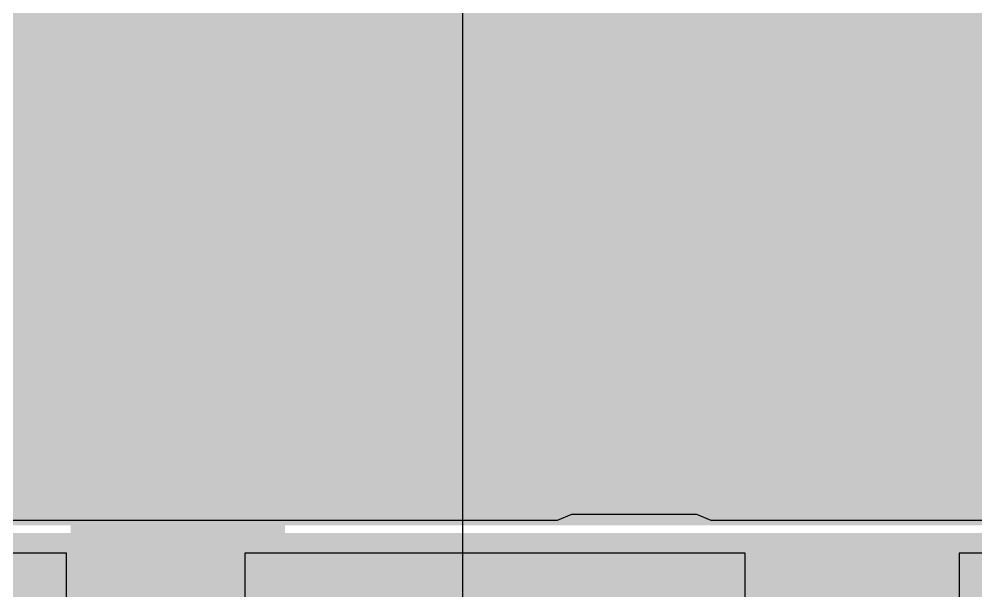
# Model space of a CAD drawing. Header units: inches. Extents: x -6 to 283, y -12 to 154.
# Drawn here: x 36.56 to 38.261, y -3.287 to -2.269 of the extents above; entities that cross this region are included whole.
import ezdxf

# ---------------------------------------------------------------- set-up
doc = ezdxf.new("R2010")
doc.units = ezdxf.units.IN
for name, color, linetype in [('Bottom Layer', 5, 'Continuous'), ('Bottom Solder', 6, 'Continuous'), ('PWR-1', 156, 'Continuous'), ('Signal L1', 76, 'Continuous'), ('Top Layer', 1, 'Continuous'), ('Top Overlay', 2, 'Continuous'), ('Top Paste', 8, 'Continuous'), ('Top Solder', 216, 'Continuous')]:
    doc.layers.add(name, color=color, linetype=linetype)

# ---------------------------------------------------------------- blocks, each defined once
blk = doc.blocks.new('68_QFN__7_7__B_43')
at = {"layer": 'Bottom Layer'}
blk.add_hatch(color=5, dxfattribs=at).paths.add_polyline_path([(-2.81499945, 2.81499945), (2.81499945, 2.81499945), (2.81499945, -2.81499945), (-2.81499945, -2.81499945)])
at = {"layer": 'Bottom Solder'}
for points in [[(1.26160022, 3.93659995), (1.26160022, 2.93339901), (0.8384006599999999, 2.93339901), (0.8384006599999999, 3.93659995)], [(1.61159952, 3.93659995), (1.61159952, 2.93339901), (1.18839996, 2.93339901), (1.18839996, 3.93659995)], [(1.96159882, 3.93659995), (1.96159882, 2.93339901), (1.53839926, 2.93339901), (1.53839926, 3.93659995)], [(2.31160066, 3.93659995), (2.31160066, 2.93339901), (1.8884011, 2.93339901), (1.8884011, 3.93659995)], [(2.66159996, 3.93659995), (2.66159996, 2.93339901), (2.2384004, 2.93339901), (2.2384004, 3.93659995)], [(3.01159926, 3.93659995), (3.01159926, 2.93339901), (2.5883997, 2.93339901), (2.5883997, 3.93659995)], [(-2.91659945, 2.91659945), (2.91659945, 2.91659945), (2.91659945, -2.91659945), (-2.91659945, -2.91659945)]]:
    blk.add_hatch(color=6, dxfattribs=at).paths.add_polyline_path(points)
blk = doc.blocks.new('C___0402_437')
at = {"layer": 'Top Layer'}
for points in [[(-0.6985, -0.3175), (-0.6985, 0.3174999999999999), (-0.2413000000000001, 0.3175), (-0.2412999999999999, -0.3174999999999999)], [(0.2413000000000001, -0.3175), (0.2412999999999999, 0.3174999999999999), (0.6985, 0.3175), (0.6985, -0.3174999999999999)]]:
    blk.add_hatch(color=1, dxfattribs=at).paths.add_polyline_path(points)
at = {"layer": 'Top Paste'}
for points in [[(-0.6985, -0.3175), (-0.6985, 0.3174999999999999), (-0.2413000000000001, 0.3175), (-0.2412999999999999, -0.3174999999999999)], [(0.2413000000000001, -0.3175), (0.2412999999999999, 0.3174999999999999), (0.6985, 0.3175), (0.6985, -0.3174999999999999)]]:
    blk.add_hatch(color=8, dxfattribs=at).paths.add_polyline_path(points)
at = {"layer": 'Top Solder'}
for points in [[(-0.7584998799999999, -0.3774998800000001), (-0.7584998799999999, 0.3774998799999999), (-0.1813001200000001, 0.3774998800000001), (-0.1813001199999999, -0.3774998799999999)], [(0.1813001200000001, -0.3774998800000001), (0.1813001199999999, 0.3774998799999999), (0.7584998799999999, 0.3774998800000001), (0.7584998799999999, -0.3774998799999999)]]:
    blk.add_hatch(color=216, dxfattribs=at).paths.add_polyline_path(points)
at = {"layer": 'Top Overlay'}
for points in [[(-0.7874, -0.4064, 0.127, 0.127, 0), (-0.7874, 0.4064, 0.127, 0.127, 0)], [(-0.2794, 0.4064, 0.127, 0.127, 0), (-0.7874, 0.4064, 0.127, 0.127, 0)], [(0.7874, 0.4064, 0.127, 0.127, 0), (0.2794, 0.4064, 0.127, 0.127, 0)], [(0.7874, -0.4064, 0.127, 0.127, 0), (0.7874, 0.4064, 0.127, 0.127, 0)], [(-0.2794, -0.4064, 0.127, 0.127, 0), (-0.7874, -0.4064, 0.127, 0.127, 0)], [(0.7874, -0.4064, 0.127, 0.127, 0), (0.2794, -0.4064, 0.127, 0.127, 0)]]:
    blk.add_lwpolyline(points, format="xyseb", dxfattribs=at)
for points in [[(-0.8191499999999999, 0.4064, 0.0635, 0.0635, 1), (-0.7556499999999999, 0.4064, 0.0635, 0.0635, 1)], [(-0.8191499999999999, 0.4064, 0.0635, 0.0635, 1), (-0.7556499999999999, 0.4064, 0.0635, 0.0635, 1)], [(-0.31115, 0.4064, 0.0635, 0.0635, 1), (-0.24765, 0.4064, 0.0635, 0.0635, 1)], [(0.24765, 0.4064, 0.0635, 0.0635, 1), (0.31115, 0.4064, 0.0635, 0.0635, 1)], [(0.7556499999999999, 0.4064, 0.0635, 0.0635, 1), (0.8191499999999999, 0.4064, 0.0635, 0.0635, 1)], [(0.7556499999999999, 0.4064, 0.0635, 0.0635, 1), (0.8191499999999999, 0.4064, 0.0635, 0.0635, 1)], [(-0.8191499999999999, -0.4064, 0.0635, 0.0635, 1), (-0.7556499999999999, -0.4064, 0.0635, 0.0635, 1)], [(-0.8191499999999999, -0.4064, 0.0635, 0.0635, 1), (-0.7556499999999999, -0.4064, 0.0635, 0.0635, 1)], [(-0.31115, -0.4064, 0.0635, 0.0635, 1), (-0.24765, -0.4064, 0.0635, 0.0635, 1)], [(0.24765, -0.4064, 0.0635, 0.0635, 1), (0.31115, -0.4064, 0.0635, 0.0635, 1)], [(0.7556499999999999, -0.4064, 0.0635, 0.0635, 1), (0.8191499999999999, -0.4064, 0.0635, 0.0635, 1)], [(0.7556499999999999, -0.4064, 0.0635, 0.0635, 1), (0.8191499999999999, -0.4064, 0.0635, 0.0635, 1)]]:
    blk.add_lwpolyline(points, format="xyseb", close=True, dxfattribs=at)
blk = doc.blocks.new('C___0402_456')
at = {"layer": 'Top Layer'}
for points in [[(-0.6985, -0.3175), (-0.6985, 0.3174999999999999), (-0.2413000000000001, 0.3175), (-0.2412999999999999, -0.3174999999999999)], [(0.2413000000000001, -0.3175), (0.2412999999999999, 0.3174999999999999), (0.6985, 0.3175), (0.6985, -0.3174999999999999)]]:
    blk.add_hatch(color=1, dxfattribs=at).paths.add_polyline_path(points)
at = {"layer": 'Top Paste'}
for points in [[(-0.6985, -0.3175), (-0.6985, 0.3174999999999999), (-0.2413000000000001, 0.3175), (-0.2412999999999999, -0.3174999999999999)], [(0.2413000000000001, -0.3175), (0.2412999999999999, 0.3174999999999999), (0.6985, 0.3175), (0.6985, -0.3174999999999999)]]:
    blk.add_hatch(color=8, dxfattribs=at).paths.add_polyline_path(points)
at = {"layer": 'Top Solder'}
for points in [[(-0.7584998799999999, -0.3774998800000001), (-0.7584998799999999, 0.3774998799999999), (-0.1813001200000001, 0.3774998800000001), (-0.1813001199999999, -0.3774998799999999)], [(0.1813001200000001, -0.3774998800000001), (0.1813001199999999, 0.3774998799999999), (0.7584998799999999, 0.3774998800000001), (0.7584998799999999, -0.3774998799999999)]]:
    blk.add_hatch(color=216, dxfattribs=at).paths.add_polyline_path(points)
at = {"layer": 'Top Overlay'}
for points in [[(-0.7874, -0.4064, 0.127, 0.127, 0), (-0.7874, 0.4064, 0.127, 0.127, 0)], [(-0.2794, 0.4064, 0.127, 0.127, 0), (-0.7874, 0.4064, 0.127, 0.127, 0)], [(0.7874, 0.4064, 0.127, 0.127, 0), (0.2794, 0.4064, 0.127, 0.127, 0)], [(0.7874, -0.4064, 0.127, 0.127, 0), (0.7874, 0.4064, 0.127, 0.127, 0)], [(-0.2794, -0.4064, 0.127, 0.127, 0), (-0.7874, -0.4064, 0.127, 0.127, 0)], [(0.7874, -0.4064, 0.127, 0.127, 0), (0.2794, -0.4064, 0.127, 0.127, 0)]]:
    blk.add_lwpolyline(points, format="xyseb", dxfattribs=at)
for points in [[(-0.8191499999999999, 0.4064, 0.0635, 0.0635, 1), (-0.7556499999999999, 0.4064, 0.0635, 0.0635, 1)], [(-0.8191499999999999, 0.4064, 0.0635, 0.0635, 1), (-0.7556499999999999, 0.4064, 0.0635, 0.0635, 1)], [(-0.31115, 0.4064, 0.0635, 0.0635, 1), (-0.24765, 0.4064, 0.0635, 0.0635, 1)], [(0.24765, 0.4064, 0.0635, 0.0635, 1), (0.31115, 0.4064, 0.0635, 0.0635, 1)], [(0.7556499999999999, 0.4064, 0.0635, 0.0635, 1), (0.8191499999999999, 0.4064, 0.0635, 0.0635, 1)], [(0.7556499999999999, 0.4064, 0.0635, 0.0635, 1), (0.8191499999999999, 0.4064, 0.0635, 0.0635, 1)], [(-0.8191499999999999, -0.4064, 0.0635, 0.0635, 1), (-0.7556499999999999, -0.4064, 0.0635, 0.0635, 1)], [(-0.8191499999999999, -0.4064, 0.0635, 0.0635, 1), (-0.7556499999999999, -0.4064, 0.0635, 0.0635, 1)], [(-0.31115, -0.4064, 0.0635, 0.0635, 1), (-0.24765, -0.4064, 0.0635, 0.0635, 1)], [(0.24765, -0.4064, 0.0635, 0.0635, 1), (0.31115, -0.4064, 0.0635, 0.0635, 1)], [(0.7556499999999999, -0.4064, 0.0635, 0.0635, 1), (0.8191499999999999, -0.4064, 0.0635, 0.0635, 1)], [(0.7556499999999999, -0.4064, 0.0635, 0.0635, 1), (0.8191499999999999, -0.4064, 0.0635, 0.0635, 1)]]:
    blk.add_lwpolyline(points, format="xyseb", close=True, dxfattribs=at)
blk = doc.blocks.new('C___0402_458')
at = {"layer": 'Top Layer'}
for points in [[(-0.6985, -0.3175), (-0.6985, 0.3174999999999999), (-0.2413000000000001, 0.3175), (-0.2412999999999999, -0.3174999999999999)], [(0.2413000000000001, -0.3175), (0.2412999999999999, 0.3174999999999999), (0.6985, 0.3175), (0.6985, -0.3174999999999999)]]:
    blk.add_hatch(color=1, dxfattribs=at).paths.add_polyline_path(points)
at = {"layer": 'Top Paste'}
for points in [[(-0.6985, -0.3175), (-0.6985, 0.3174999999999999), (-0.2413000000000001, 0.3175), (-0.2412999999999999, -0.3174999999999999)], [(0.2413000000000001, -0.3175), (0.2412999999999999, 0.3174999999999999), (0.6985, 0.3175), (0.6985, -0.3174999999999999)]]:
    blk.add_hatch(color=8, dxfattribs=at).paths.add_polyline_path(points)
at = {"layer": 'Top Solder'}
for points in [[(-0.7584998799999999, -0.3774998800000001), (-0.7584998799999999, 0.3774998799999999), (-0.1813001200000001, 0.3774998800000001), (-0.1813001199999999, -0.3774998799999999)], [(0.1813001200000001, -0.3774998800000001), (0.1813001199999999, 0.3774998799999999), (0.7584998799999999, 0.3774998800000001), (0.7584998799999999, -0.3774998799999999)]]:
    blk.add_hatch(color=216, dxfattribs=at).paths.add_polyline_path(points)
at = {"layer": 'Top Overlay'}
for points in [[(-0.7874, -0.4064, 0.127, 0.127, 0), (-0.7874, 0.4064, 0.127, 0.127, 0)], [(-0.2794, 0.4064, 0.127, 0.127, 0), (-0.7874, 0.4064, 0.127, 0.127, 0)], [(0.7874, 0.4064, 0.127, 0.127, 0), (0.2794, 0.4064, 0.127, 0.127, 0)], [(0.7874, -0.4064, 0.127, 0.127, 0), (0.7874, 0.4064, 0.127, 0.127, 0)], [(-0.2794, -0.4064, 0.127, 0.127, 0), (-0.7874, -0.4064, 0.127, 0.127, 0)], [(0.7874, -0.4064, 0.127, 0.127, 0), (0.2794, -0.4064, 0.127, 0.127, 0)]]:
    blk.add_lwpolyline(points, format="xyseb", dxfattribs=at)
for points in [[(-0.8191499999999999, 0.4064, 0.0635, 0.0635, 1), (-0.7556499999999999, 0.4064, 0.0635, 0.0635, 1)], [(-0.8191499999999999, 0.4064, 0.0635, 0.0635, 1), (-0.7556499999999999, 0.4064, 0.0635, 0.0635, 1)], [(-0.31115, 0.4064, 0.0635, 0.0635, 1), (-0.24765, 0.4064, 0.0635, 0.0635, 1)], [(0.24765, 0.4064, 0.0635, 0.0635, 1), (0.31115, 0.4064, 0.0635, 0.0635, 1)], [(0.7556499999999999, 0.4064, 0.0635, 0.0635, 1), (0.8191499999999999, 0.4064, 0.0635, 0.0635, 1)], [(0.7556499999999999, 0.4064, 0.0635, 0.0635, 1), (0.8191499999999999, 0.4064, 0.0635, 0.0635, 1)], [(-0.8191499999999999, -0.4064, 0.0635, 0.0635, 1), (-0.7556499999999999, -0.4064, 0.0635, 0.0635, 1)], [(-0.8191499999999999, -0.4064, 0.0635, 0.0635, 1), (-0.7556499999999999, -0.4064, 0.0635, 0.0635, 1)], [(-0.31115, -0.4064, 0.0635, 0.0635, 1), (-0.24765, -0.4064, 0.0635, 0.0635, 1)], [(0.24765, -0.4064, 0.0635, 0.0635, 1), (0.31115, -0.4064, 0.0635, 0.0635, 1)], [(0.7556499999999999, -0.4064, 0.0635, 0.0635, 1), (0.8191499999999999, -0.4064, 0.0635, 0.0635, 1)], [(0.7556499999999999, -0.4064, 0.0635, 0.0635, 1), (0.8191499999999999, -0.4064, 0.0635, 0.0635, 1)]]:
    blk.add_lwpolyline(points, format="xyseb", close=True, dxfattribs=at)

msp = doc.modelspace()

# ---------------------------------------------------------------- linework, layer by layer
at = {"layer": 'Bottom Layer'}
for p, q in [((37.51697856, -3.16121034), (36.49424756, -3.16121034)), ((37.54224901999999, -3.150743), (37.51697856, -3.16121034)), ((37.76524832, -3.150743), (37.54224901999999, -3.150743)), ((37.79051878, -3.16121034), (37.76524832, -3.150743)), ((39.6169769, -3.16121034), (37.79051878, -3.16121034))]:
    msp.add_line(p, q, dxfattribs=at)
at = {"layer": 'PWR-1'}
msp.add_line((37.34896518, -3.531461059999999), (37.34896518, -0.8352662999999999), dxfattribs=at)
msp.add_lwpolyline([(36.84224788, -3.7532564, 0.3809999999999999, 0.3809999999999999, 0), (36.84224788, 4.16490912, 0.3809999999999999, 0.3809999999999999, 0)], format="xyseb", dxfattribs=at)
at = {"layer": 'Signal L1'}
for points in [[(35.79325836, -2.32691432, 0.1016, 0.1016, 0), (50.28570079999999, -2.32691432, 0.1016, 0.1016, 0)], [(35.17032336, -2.62931402, 0.1016, 0.1016, 0), (50.33914494, -2.62931402, 0.1016, 0.1016, 0)], [(35.46985286, -2.93171372, 0.1016, 0.1016, 0), (50.37694267999999, -2.93171372, 0.1016, 0.1016, 0)], [(35.17032336, -3.23411342, 0.1016, 0.1016, 0), (50.57977946, -3.23411342, 0.1016, 0.1016, 0)]]:
    msp.add_lwpolyline(points, format="xyseb", dxfattribs=at)
at = {"layer": 'Top Layer'}
for p, q in [((36.64415836, -3.21964558), (35.7575993, -3.21964558)), ((36.64415836, -3.93084558), (36.64415836, -3.21964558)), ((37.85065836, -3.21964558), (36.96165835999999, -3.21964558)), ((36.96165835999999, -3.21964558), (36.96165835999999, -3.93084558)), ((37.85065836, -3.88098792), (37.85065836, -3.21964558)), ((39.12065836, -3.21964558), (38.23165836, -3.21964558)), ((38.23165836, -3.21964558), (38.23165836, -3.62571284))]:
    msp.add_line(p, q, dxfattribs=at)
for points in [[(36.19965836, -2.63544558, 0.254, 0.254, 0), (37.40615836, -2.63544558, 0.254, 0.254, 0)], [(37.40615836, -2.63544558, 0.254, 0.254, 0), (38.67615836, -2.63544558, 0.254, 0.254, 0)]]:
    msp.add_lwpolyline(points, format="xyseb", dxfattribs=at)
msp.add_lwpolyline([(37.34265836, -2.63544558, 0.127, 0.127, 1), (37.46965836, -2.63544558, 0.127, 0.127, 1)], format="xyseb", close=True, dxfattribs=at)
msp.add_lwpolyline([(37.34265836, -2.63544558, 0.127, 0.127, 1), (37.46965836, -2.63544558, 0.127, 0.127, 1)], format="xyseb", close=True, dxfattribs=at)

# ---------------------------------------------------------------- block references
for name, p, rotation in [('68_QFN__7_7__B_43', (39.40224783999999, -0.25321006), 180), ('C___0402_437', (36.19965836, -3.10534558), 270), ('C___0402_456', (37.40615836, -3.10534558), 270), ('C___0402_458', (38.67615836, -3.10534558), 270)]:
    msp.add_blockref(name, p, dxfattribs=dict(rotation=rotation))

doc.saveas('drawing.dxf')
